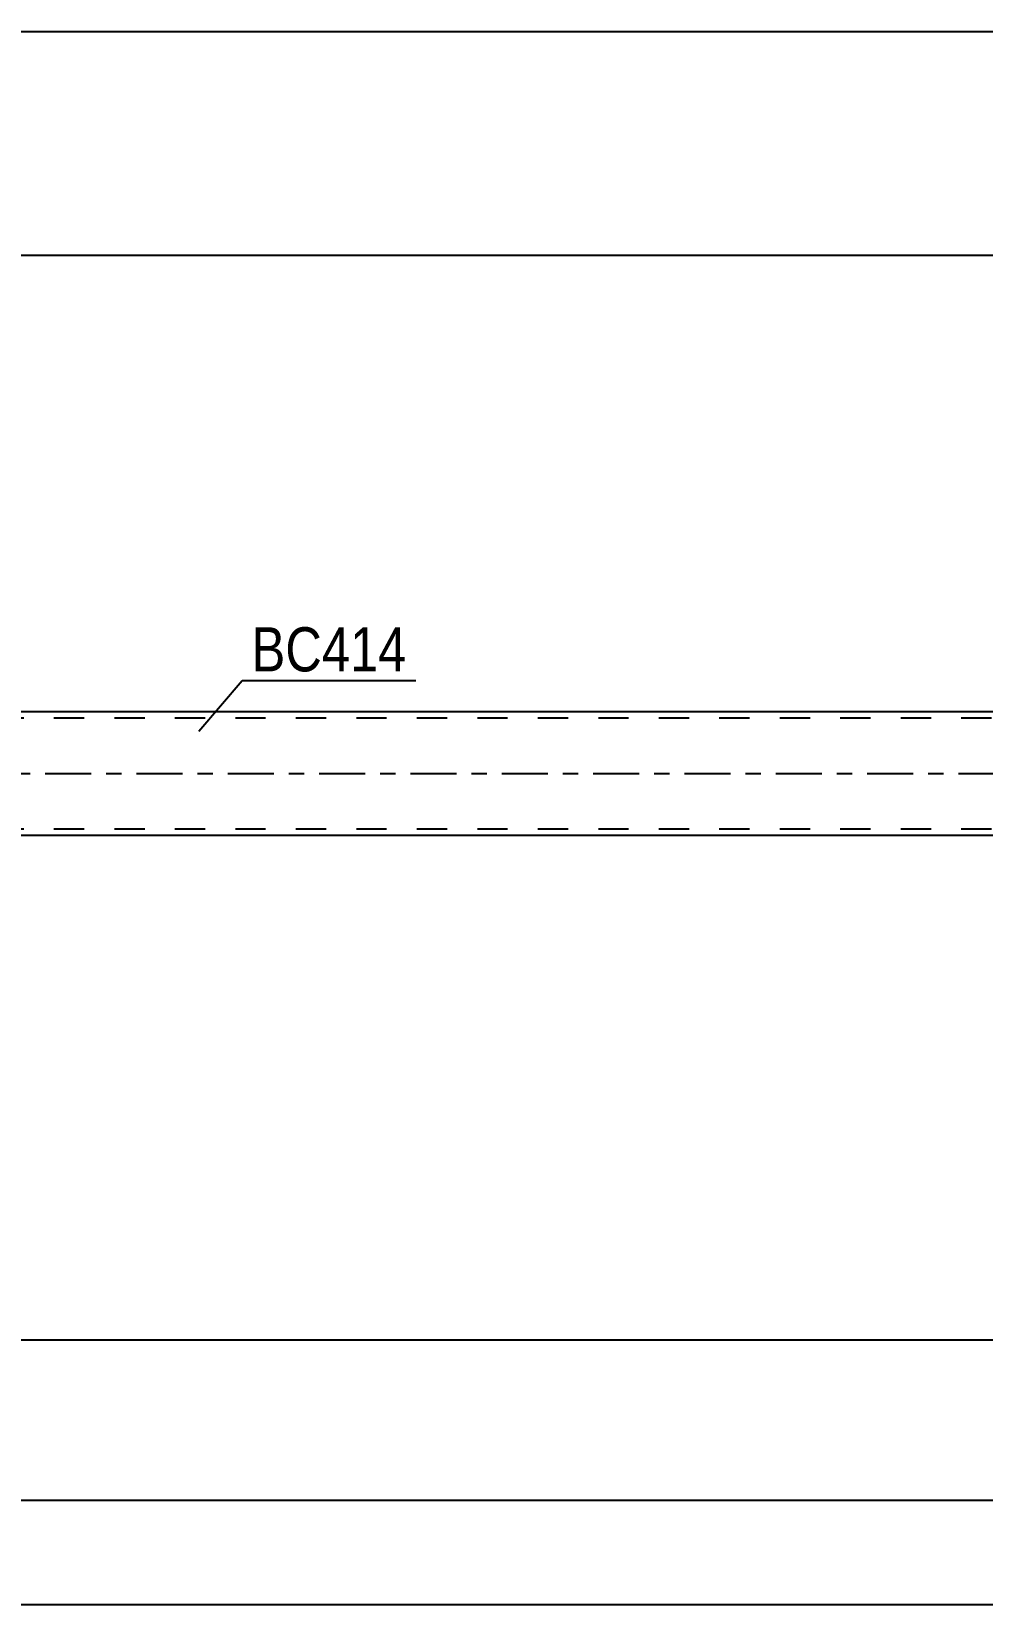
# Model space of a CAD drawing. Header units: millimetres. Extents: x -93 to 748, y -457 to 137.
# Drawn here: x 6.8 to 68.4, y -288.5 to -186.5 of the extents above; entities that cross this region are included whole.
import ezdxf

# ---------------------------------------------------------------- set-up
doc = ezdxf.new("R2010")
doc.units = ezdxf.units.MM
doc.linetypes.add('DXK_LINE_DOT2', pattern=[3.9198, 1.9599, -1.9599])
doc.linetypes.add('DXK_LINE_DOT3', pattern=[5.9187, 2.979, -0.9799, 0.9799, -0.9799])
doc.styles.add('Arial Narrow', font='ARIALN.TTF', dxfattribs={"height": 0.2})

# ---------------------------------------------------------------- blocks, each defined once
blk = doc.blocks.new('Part-761532223-5512 - 5498')
at = {"color": 7, "linetype": 'DXK_LINE_DOT2'}
for p, q in [((676.58, -231.01), (-57.42, -231.01)), ((676.58, -238.21), (-57.42, -238.21))]:
    blk.add_line(p, q, dxfattribs=at)
at = {"color": 2, "linetype": 'Continuous'}
for p, q in [((671.78, -230.61), (-52.62, -230.61)), ((671.78, -238.61), (-52.62, -238.61))]:
    blk.add_line(p, q, dxfattribs=at)
at = {"color": 7, "linetype": 'DXK_LINE_DOT3'}
blk.add_line((-57.42, -234.61), (676.58, -234.61), dxfattribs=at)
blk = doc.blocks.new('StraightDimension-761532223-5790 - 5498')
at = {"color": 7, "linetype": 'Continuous'}
blk.add_line((-25.06, -271.32), (214.94, -271.32), dxfattribs=at)
blk = doc.blocks.new('StraightDimension-761532223-15984 - 5498')
at = {"color": 7, "linetype": 'Continuous'}
blk.add_line((-9.86, -186.49), (676.58, -186.49), dxfattribs=at)
blk = doc.blocks.new('StraightDimension-761532223-26673 - 5498')
at = {"color": 7, "linetype": 'Continuous'}
blk.add_line((-25.06, -200.99), (214.94, -200.99), dxfattribs=at)
blk = doc.blocks.new('StraightDimension-761532223-26743 - 5498')
at = {"color": 7, "linetype": 'Continuous'}
blk.add_line((-57.42, -281.71), (676.58, -281.71), dxfattribs=at)
blk = doc.blocks.new('StraightDimension-761532223-26809 - 5498')
at = {"color": 7, "linetype": 'Continuous'}
blk.add_line((-58.42, -288.48), (677.58, -288.48), dxfattribs=at)
blk = doc.blocks.new('Mark-761532223-5508 - 5498')
at = {"color": 30, "linetype": 'Continuous'}
for p, q in [((17.65, -231.85), (20.46, -228.58)), ((20.46, -228.58), (31.71, -228.58))]:
    blk.add_line(p, q, dxfattribs=at)
at = {"color": 0}
blk.add_wipeout([(31.11, -227.98), (31.11, -224.98), (21.06, -224.98), (21.06, -227.98)], dxfattribs=at)
blk.add_wipeout([(31.11, -227.98), (31.11, -224.98), (21.06, -224.98), (21.06, -227.98)], dxfattribs=at)
at = {"color": 3, "style": 'Arial Narrow'}
blk.add_text('BC414', height=2.863, dxfattribs=at).set_placement((21.06, -227.98))

msp = doc.modelspace()

# ---------------------------------------------------------------- block references
for name in ['StraightDimension-761532223-15984 - 5498', 'Part-761532223-5512 - 5498', 'StraightDimension-761532223-5790 - 5498']:
    msp.add_blockref(name, (0, 0))

# ---------------------------------------------------------------- next in the draw order: block references
for name in ['StraightDimension-761532223-26673 - 5498', 'StraightDimension-761532223-26743 - 5498']:
    msp.add_blockref(name, (0, 0))

# ---------------------------------------------------------------- next in the draw order: block references
for name in ['Mark-761532223-5508 - 5498', 'StraightDimension-761532223-26809 - 5498']:
    msp.add_blockref(name, (0, 0))

doc.saveas('drawing.dxf')
